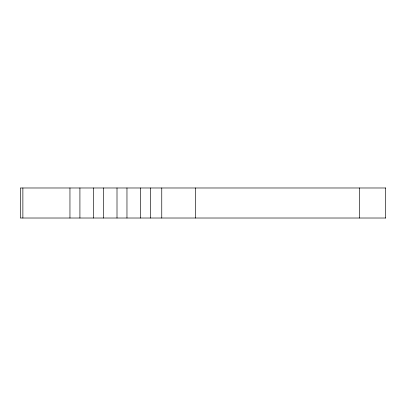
<?xml version="1.0" encoding="UTF-8"?>
<svg xmlns="http://www.w3.org/2000/svg" width="406" height="406" viewBox="0 0 406 406"><rect width="100%" height="100%" fill="white"/><g stroke="black" fill="none" stroke-linecap="round" stroke-linejoin="round"><path stroke-width="0.61" d="M385.644 187.983L385.644 218.017M385.7 187.983L20.31 187.983L20.3 218.017L385.7 218.017M359.594 187.983L359.594 218.017M195.459 187.983L195.459 218.017M161.761 187.983L161.761 218.017M150.489 187.983L150.489 218.017M140.527 187.983L140.527 218.017M126.966 187.983L126.966 218.017M117.004 187.983L117.004 218.017M103.439 187.983L103.439 218.017M93.476 187.983L93.476 218.017M79.916 187.983L79.916 218.017M69.954 187.983L69.954 218.017M22.873 187.983L22.873 218.017"/></g></svg>
